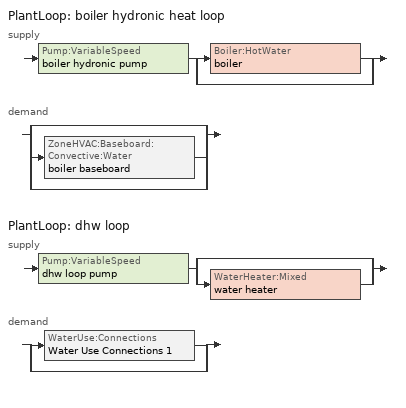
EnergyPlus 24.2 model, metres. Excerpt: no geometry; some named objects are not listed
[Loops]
PlantLoop 'boiler hydronic heat loop'
 supply: Pump:VariableSpeed 'boiler hydronic pump' > split
  | Boiler:HotWater 'boiler'
  | bypass
 demand: split
  | bypass
  | ZoneHVAC:Baseboard:Convective:Water 'boiler baseboard'
  | bypass
PlantLoop 'dhw loop'
 supply: Pump:VariableSpeed 'dhw loop pump' > split
  | bypass
  | WaterHeater:Mixed 'water heater'
 demand: split
  | WaterUse:Connections 'Water Use Connections 1'
  | bypass
[ZoneControl:Thermostat]
conditioned space Thermostat: Zone or ZoneList=conditioned space; Control Type Schedule=conditioned space Thermostat Schedule; Control 1=conditioned space temperature setpoint; Temperature Difference Between Cutout And Setpoint {deltaC}=0
[ThermostatSetpoint:DualSetpoint]
conditioned space temperature setpoint: Heating Setpoint Temperature Schedule=heating setpoint; Cooling Setpoint Temperature Schedule=cooling setpoint
[ZoneHVAC:Baseboard:Convective:Water]
boiler baseboard: Availability Schedule=Always On Discrete; Heating Design Capacity Method=HeatingDesignCapacity; Heating Design Capacity {W}=17729; Heating Design Capacity Per Floor Area {W/m2}=0; Fraction of Autosized Heating Design Capacity=0.8; U-Factor Times Area Value {W/K}=1276.49; Maximum Water Flow Rate {m3/s}=0.000763732; Convergence Tolerance=0.001
[AirLoopHVAC:UnitarySystem]
unit heater unitary system: Control Type=Load; Controlling Zone or Thermostat Location=conditioned space; Dehumidification Control Type=None; Availability Schedule=Always On Discrete; Supply Fan=unit heater supply fan; Fan Placement=BlowThrough; Supply Air Fan Operating Mode Schedule=unit heater auto fan schedule; Heating Coil=unit heater htg coil; DX Heating Coil Sizing Ratio=1; Use DOAS DX Cooling Coil=No; Minimum Supply Air Temperature {C}=2; Latent Load Control=SensibleOnlyLoadControl; Cooling Supply Air Flow Rate Method=None; Heating Supply Air Flow Rate Method=SupplyAirFlowRate; Heating Supply Air Flow Rate {m3/s}=0.00141584; No Load Supply Air Flow Rate Method=SupplyAirFlowRate; No Load Supply Air Flow Rate {m3/s}=0; No Load Supply Air Flow Rate Control Set To Low Speed=Yes; Maximum Supply Air Temperature {C}=48.8889; Maximum Outdoor Dry-Bulb Temperature for Supplemental Heater Operation {C}=21; Ancillary On-Cycle Electric Power {W}=0; Ancillary Off-Cycle Electric Power {W}=0
[Fan:SystemModel]
unit heater supply fan: Availability Schedule=Always On Discrete; Design Maximum Air Flow Rate {m3/s}=0.00141584; Speed Control Method=Discrete; Electric Power Minimum Flow Rate Fraction=0.2; Design Pressure Rise {Pa}=500; Motor Efficiency=1; Motor In Air Stream Fraction=1; Design Electric Power Consumption {W}=Autosize; Design Power Sizing Method=PowerPerFlow; Electric Power Per Unit Flow Rate {W/(m3/s)}=1e-06; Electric Power Per Unit Flow Rate Per Unit Pressure {W/((m3/s)-Pa)}=1.66667; Fan Total Efficiency=0.7; Motor Loss Radiative Fraction=0; Number of Speeds=1; Speed Flow Fraction 1=1; Speed Electric Power Fraction 1=1
[Coil:Heating:Fuel]
unit heater htg coil: Availability Schedule=Always On Discrete; Fuel Type=NaturalGas; Burner Efficiency=0.5; Nominal Capacity {W}=0.293071; On Cycle Parasitic Electric Load {W}=0; Off Cycle Parasitic Fuel Load {W}=0
[Zone equipment]
conditioned space: boiler baseboard, unit heater unitary system
[PlantLoop] Fluid Type=Water; Maximum Loop Temperature {C}=100; Minimum Loop Temperature {C}=0; Minimum Loop Flow Rate {m3/s}=0; Load Distribution Scheme=Optimal; Plant Loop Demand Calculation Scheme=SingleSetpoint; Common Pipe Simulation=None
Name | Plant Equipment Operation Scheme | Maximum Loop Flow Rate {m3/s} | Plant Loop Volume {m3}
boiler hydronic heat loop | boiler hydronic heat loop Operation Schemes | Autosize | Autocalculate
dhw loop | dhw loop Operation Schemes | 0.01 | 0.003
[Sizing:Plant] Loop Type=Heating; Sizing Option=NonCoincident; Zone Timesteps in Averaging Window=1; Coincident Sizing Factor Mode=None
Name | Design Loop Exit Temperature {C} | Loop Design Temperature Difference {deltaC}
boiler hydronic heat loop | 82.2222 | 11.1111
dhw loop | 56 | 5.55556
[Pump:VariableSpeed] Motor Efficiency=0.85; Fraction of Motor Inefficiencies to Fluid Stream=0; Coefficient 1 of the Part Load Performance Curve=0; Coefficient 2 of the Part Load Performance Curve=1; Coefficient 3 of the Part Load Performance Curve=0; Coefficient 4 of the Part Load Performance Curve=0; Design Minimum Flow Rate {m3/s}=0; Pump Control Type=Intermittent; Skin Loss Radiative Fraction=0.5; Design Power Sizing Method=PowerPerFlowPerPressure; Design Electric Power per Unit Flow Rate {W/(m3/s)}=348701.1; Design Shaft Power per Unit Flow Rate per Unit Head {W/((m3/s)-Pa)}=1.28205; Design Minimum Flow Rate Fraction=0
Name | Design Maximum Flow Rate {m3/s} | Design Pump Head {Pa} | Design Power Consumption {W}
boiler hydronic pump | 3.75e-05 | 20000 | 1
dhw loop pump | 0.01 | 1 | 0
[Boiler:HotWater]
boiler: Fuel Type=NaturalGas; Nominal Capacity {W}=17729; Nominal Thermal Efficiency=0.8; Efficiency Curve Temperature Evaluation Variable=LeavingBoiler; Normalized Boiler Efficiency Curve=NonCondensingBoilerEff; Design Water Flow Rate {m3/s}=Autosize; Minimum Part Load Ratio=0; Maximum Part Load Ratio=1; Optimum Part Load Ratio=1; Water Outlet Upper Temperature Limit {C}=99.9; Boiler Flow Mode=LeavingSetpointModulated; On Cycle Parasitic Electric Load {W}=0; Sizing Factor=1; Off Cycle Parasitic Fuel Load {W}=0
[SetpointManager:Scheduled] Control Variable=Temperature
Name | Schedule
boiler hydronic heat loop setpoint manager | boiler hydronic heat supply setpoint
Setpoint Manager Scheduled 1 | dhw temp
[PlantEquipmentOperationSchemes] Control Scheme Object Type 1=PlantEquipmentOperation:HeatingLoad; Control Scheme Schedule Name 1=Always On Discrete
Name | Control Scheme Name 1
boiler hydronic heat loop Operation Schemes | boiler hydronic heat loop Heating Operation Scheme
dhw loop Operation Schemes | dhw loop Heating Operation Scheme
[PlantEquipmentOperation:HeatingLoad] Load Range Lower Limit 1 {W}=0; Load Range Upper Limit 1 {W}=1000000000
Name | Range Equipment List Name 1
boiler hydronic heat loop Heating Operation Scheme | boiler hydronic heat loop Heating Equipment List
dhw loop Heating Operation Scheme | dhw loop Heating Equipment List
[PlantEquipmentList]
boiler hydronic heat loop Heating Equipment List: Boiler:HotWater, boiler
dhw loop Heating Equipment List: WaterHeater:Mixed, water heater
[WaterHeater:Mixed]
water heater: Tank Volume {m3}=0.287691; Setpoint Temperature Schedule=water heater setpoint; Deadband Temperature Difference {deltaC}=2; Maximum Temperature Limit {C}=99; Heater Control Type=Cycle; Heater Maximum Capacity {W}=10550.6; Heater Minimum Capacity {W}=0; Heater Ignition Minimum Flow Rate {m3/s}=0; Heater Ignition Delay {s}=0; Heater Fuel Type=NaturalGas; Heater Thermal Efficiency=0.772906; Off Cycle Parasitic Fuel Consumption Rate {W}=0; Off Cycle Parasitic Fuel Type=Electricity; Off Cycle Parasitic Heat Fraction to Tank=0; On Cycle Parasitic Fuel Consumption Rate {W}=0; On Cycle Parasitic Fuel Type=Electricity; On Cycle Parasitic Heat Fraction to Tank=0; Ambient Temperature Indicator=Zone; Ambient Temperature Zone=conditioned space; Off Cycle Loss Coefficient to Ambient Temperature {W/K}=3.85589; Off Cycle Loss Fraction to Zone=0.64; On Cycle Loss Coefficient to Ambient Temperature {W/K}=3.85589; On Cycle Loss Fraction to Zone=1; Use Side Effectiveness=1; Source Side Effectiveness=1; Use Side Design Flow Rate {m3/s}=Autosize; Source Side Design Flow Rate {m3/s}=Autosize; Indirect Water Heating Recovery Time {hr}=1.5; Source Side Flow Control Mode=IndirectHeatPrimarySetpoint
[WaterHeater:Sizing]
water heater: Design Mode=PeakDraw; Time Storage Can Meet Peak Draw {hr}=0.538503; Time for Tank Recovery {hr}=0; Nominal Tank Volume for Autosizing Plant Connections {m3}=1
[WaterUse:Connections]
Water Use Connections 1: Drain Water Heat Exchanger Type=None; Drain Water Heat Exchanger Destination=Plant; Water Use Equipment Name 1=dhw fixtures; Water Use Equipment Name 2=dhw distribution waste; Water Use Equipment Name 3=clothes washer; Water Use Equipment Name 4=dishwasher
[WaterUse:Equipment]
Name | Peak Flow Rate {m3/s} | Flow Rate Fraction Schedule | Target Temperature Schedule
dhw fixtures | 4.50997e-06 | dhw fixtures schedule | mixed water temperature schedule
dhw distribution waste | 1.36723e-06 | dhw fixtures schedule | mixed water temperature schedule
clothes washer | 9.69919e-07 | clothes washer schedule
dishwasher | 2.90872e-07 | dishwasher schedule
[EnergyManagementSystem:GlobalVariable]
infil_program_Qfan
infil_program_Qinf
natural_vent_program_Qnv
natural_vent_program_Qwhf
[EnergyManagementSystem:InternalVariable]
boiler_hydronic_pump_rated_mfr: Internal Data Index Key=boiler hydronic pump; Internal Data Type=Pump Maximum Mass Flow Rate
[EnergyManagementSystem:Sensor]
Name | Output:Variable or Output:Meter Index Key | Output:Variable or Output:Meter
airflow_gain | infil flow | Infiltration Sensible Heat Gain Energy
airflow_gain_1 | natural vent flow | Infiltration Sensible Heat Gain Energy
airflow_gain_2 | whole house fan flow | Infiltration Sensible Heat Gain Energy
airflow_loss | infil flow | Infiltration Sensible Heat Loss Energy
airflow_loss_1 | natural vent flow | Infiltration Sensible Heat Loss Energy
airflow_loss_2 | whole house fan flow | Infiltration Sensible Heat Loss Energy
boiler_baseboard_s | boiler baseboard | Baseboard Total Heating Energy
boiler_hydronic_pump_mfr_s | boiler hydronic pump | Pump Mass Flow Rate
boiler_hydronic_pump_s | boiler hydronic pump | Pump Electricity Energy
boiler_plr_s | boiler | Boiler Part Load Ratio
clg_load_cond |  | Cooling:EnergyTransfer:Zone:CONDITIONED SPACE
clg_sp_s; clg_sp_s_1 | cooling setpoint | Schedule Value
clothes_dryer_exhaust_0_sch_s | clothes dryer exhaust 0 schedule | Schedule Value
conditioned_space_clg_unmet_s | conditioned space | Zone Cooling Setpoint Not Met Time
conditioned_space_htg_unmet_s | conditioned space | Zone Heating Setpoint Not Met Time
cool_season | cooling season schedule | Schedule Value
dhw_loss | water heater | Water Heater Heat Loss Energy
dhw_rtf | water heater | Water Heater Runtime Fraction
fridge_tin_s; tin_s; tin_s_1 | conditioned space | Zone Mean Air Temperature
htg_load_cond |  | Heating:EnergyTransfer:Zone:CONDITIONED SPACE
htg_sp_s; htg_sp_s_1 | heating setpoint | Schedule Value
ig_ee_conv | clothes dryer | Electric Equipment Convective Heating Energy
ig_ee_conv_1 | clothes washer | Electric Equipment Convective Heating Energy
ig_ee_conv_2 | cooking range | Electric Equipment Convective Heating Energy
ig_ee_conv_3 | dishwasher | Electric Equipment Convective Heating Energy
ig_ee_conv_4 | fridge | Electric Equipment Convective Heating Energy
ig_ee_conv_5 | misc plug loads | Electric Equipment Convective Heating Energy
ig_ee_conv_6 | whole house fan | Electric Equipment Convective Heating Energy
ig_ee_rad | clothes dryer | Electric Equipment Radiant Heating Energy
ig_ee_rad_1 | clothes washer | Electric Equipment Radiant Heating Energy
ig_ee_rad_2 | cooking range | Electric Equipment Radiant Heating Energy
ig_ee_rad_3 | dishwasher | Electric Equipment Radiant Heating Energy
ig_ee_rad_4 | fridge | Electric Equipment Radiant Heating Energy
ig_ee_rad_5 | misc plug loads | Electric Equipment Radiant Heating Energy
ig_ee_rad_6 | whole house fan | Electric Equipment Radiant Heating Energy
ig_lgt_conv | interior lighting | Lights Convective Heating Energy
ig_lgt_rad | interior lighting | Lights Radiant Heating Energy
ig_lgt_vis | interior lighting | Lights Visible Radiation Heating Energy
ig_oe_conv | clothes dryer 1 | Other Equipment Convective Heating Energy
ig_oe_conv_1 | cooking range 1 | Other Equipment Convective Heating Energy
ig_oe_conv_2 | general water use latent | Other Equipment Convective Heating Energy
ig_oe_conv_3 | general water use sensible | Other Equipment Convective Heating Energy
ig_oe_conv_4 | water heater energy adjustment1 | Other Equipment Convective Heating Energy
ig_oe_rad | clothes dryer 1 | Other Equipment Radiant Heating Energy
ig_oe_rad_1 | cooking range 1 | Other Equipment Radiant Heating Energy
ig_oe_rad_2 | general water use latent | Other Equipment Radiant Heating Energy
ig_oe_rad_3 | general water use sensible | Other Equipment Radiant Heating Energy
ig_oe_rad_4 | water heater energy adjustment1 | Other Equipment Radiant Heating Energy
ig_ppl_conv | occupants | People Convective Heating Energy
ig_ppl_rad | occupants | People Radiant Heating Energy
im_conv | furniture mass conditioned space 1 | Surface Inside Face Convection Heat Gain Energy
im_conv_1 | partition wall mass | Surface Inside Face Convection Heat Gain Energy
im_ig | furniture mass conditioned space 1 | Surface Inside Face Internal Gains Radiation Heat Gain Energy
im_ig_1 | partition wall mass | Surface Inside Face Internal Gains Radiation Heat Gain Energy
im_lgt | furniture mass conditioned space 1 | Surface Inside Face Lights Radiation Heat Gain Energy
im_lgt_1 | partition wall mass | Surface Inside Face Lights Radiation Heat Gain Energy
im_sol | furniture mass conditioned space 1 | Surface Inside Face Solar Radiation Heat Gain Energy
im_sol_1 | partition wall mass | Surface Inside Face Solar Radiation Heat Gain Energy
im_surf | furniture mass conditioned space 1 | Surface Inside Face Net Surface Thermal Radiation Heat Gain Energy
im_surf_1 | partition wall mass | Surface Inside Face Net Surface Thermal Radiation Heat Gain Energy
mech_vent_bath_fan_0_sch_s | mech vent bath fan 0 schedule | Schedule Value
mech_vent_bath_fan_1_sch_s | mech vent bath fan 1 schedule | Schedule Value
mech_vent_range_fan_0_sch_s | mech vent range fan 0 schedule | Schedule Value
mv_conv | mech vent bath fan 0 | Electric Equipment Convective Heating Energy
mv_conv_1 | mech vent bath fan 1 | Electric Equipment Convective Heating Energy
mv_conv_2 | mech vent house fan | Electric Equipment Convective Heating Energy
mv_conv_3 | mech vent house fan cfis | Electric Equipment Convective Heating Energy
mv_conv_4 | mech vent range fan 0 | Electric Equipment Convective Heating Energy
mv_conv_5 | mech vent house fan latent load | Other Equipment Convective Heating Energy
mv_conv_6 | mech vent house fan sensible load | Other Equipment Convective Heating Energy
mv_rad | mech vent bath fan 0 | Electric Equipment Radiant Heating Energy
mv_rad_1 | mech vent bath fan 1 | Electric Equipment Radiant Heating Energy
mv_rad_2 | mech vent house fan | Electric Equipment Radiant Heating Energy
mv_rad_3 | mech vent house fan cfis | Electric Equipment Radiant Heating Energy
mv_rad_4 | mech vent range fan 0 | Electric Equipment Radiant Heating Energy
mv_rad_5 | mech vent house fan latent load | Other Equipment Radiant Heating Energy
mv_rad_6 | mech vent house fan sensible load | Other Equipment Radiant Heating Energy
natural_vent_s | natural vent schedule | Schedule Value
out_pb_s |  | Site Outdoor Air Barometric Pressure
out_wt_s |  | Site Outdoor Air Humidity Ratio
site_vw_s |  | Site Wind Speed
ss_back_out | Window1 | Surface Window Shortwave from Zone Back Out Window Heat Transfer Rate
ss_back_out_1 | Window11 | Surface Window Shortwave from Zone Back Out Window Heat Transfer Rate
ss_back_out_10 | Window20 | Surface Window Shortwave from Zone Back Out Window Heat Transfer Rate
ss_back_out_11 | Window22 | Surface Window Shortwave from Zone Back Out Window Heat Transfer Rate
ss_back_out_12 | Window23 | Surface Window Shortwave from Zone Back Out Window Heat Transfer Rate
ss_back_out_13 | Window24 | Surface Window Shortwave from Zone Back Out Window Heat Transfer Rate
ss_back_out_14 | Window26 | Surface Window Shortwave from Zone Back Out Window Heat Transfer Rate
ss_back_out_15 | Window27 | Surface Window Shortwave from Zone Back Out Window Heat Transfer Rate
ss_back_out_16 | Window28 | Surface Window Shortwave from Zone Back Out Window Heat Transfer Rate
ss_back_out_17 | Window29 | Surface Window Shortwave from Zone Back Out Window Heat Transfer Rate
ss_back_out_18 | Window3 | Surface Window Shortwave from Zone Back Out Window Heat Transfer Rate
ss_back_out_19 | Window30 | Surface Window Shortwave from Zone Back Out Window Heat Transfer Rate
ss_back_out_2 | Window12 | Surface Window Shortwave from Zone Back Out Window Heat Transfer Rate
ss_back_out_20 | Window32 | Surface Window Shortwave from Zone Back Out Window Heat Transfer Rate
ss_back_out_21 | Window33 | Surface Window Shortwave from Zone Back Out Window Heat Transfer Rate
ss_back_out_22 | Window35 | Surface Window Shortwave from Zone Back Out Window Heat Transfer Rate
ss_back_out_23 | Window36 | Surface Window Shortwave from Zone Back Out Window Heat Transfer Rate
ss_back_out_24 | Window37 | Surface Window Shortwave from Zone Back Out Window Heat Transfer Rate
ss_back_out_25 | Window38 | Surface Window Shortwave from Zone Back Out Window Heat Transfer Rate
ss_back_out_26 | Window39 | Surface Window Shortwave from Zone Back Out Window Heat Transfer Rate
ss_back_out_27 | Window4 | Surface Window Shortwave from Zone Back Out Window Heat Transfer Rate
ss_back_out_28 | Window41 | Surface Window Shortwave from Zone Back Out Window Heat Transfer Rate
ss_back_out_29 | Window42 | Surface Window Shortwave from Zone Back Out Window Heat Transfer Rate
ss_back_out_3 | Window13 | Surface Window Shortwave from Zone Back Out Window Heat Transfer Rate
ss_back_out_30 | Window43 | Surface Window Shortwave from Zone Back Out Window Heat Transfer Rate
ss_back_out_31 | Window44 | Surface Window Shortwave from Zone Back Out Window Heat Transfer Rate
ss_back_out_32 | Window5 | Surface Window Shortwave from Zone Back Out Window Heat Transfer Rate
ss_back_out_33 | Window7 | Surface Window Shortwave from Zone Back Out Window Heat Transfer Rate
ss_back_out_34 | Window8 | Surface Window Shortwave from Zone Back Out Window Heat Transfer Rate
ss_back_out_35 | Window9 | Surface Window Shortwave from Zone Back Out Window Heat Transfer Rate
ss_back_out_4 | Window14 | Surface Window Shortwave from Zone Back Out Window Heat Transfer Rate
ss_back_out_5 | Window15 | Surface Window Shortwave from Zone Back Out Window Heat Transfer Rate
ss_back_out_6 | Window17 | Surface Window Shortwave from Zone Back Out Window Heat Transfer Rate
ss_back_out_7 | Window18 | Surface Window Shortwave from Zone Back Out Window Heat Transfer Rate
ss_back_out_8 | Window19 | Surface Window Shortwave from Zone Back Out Window Heat Transfer Rate
ss_back_out_9 | Window2 | Surface Window Shortwave from Zone Back Out Window Heat Transfer Rate
ss_conv | Door1 | Surface Inside Face Convection Heat Gain Energy
ss_conv_1 | Window1 | Surface Inside Face Convection Heat Gain Energy
ss_conv_10 | Window2 | Surface Inside Face Convection Heat Gain Energy
ss_conv_11 | Window20 | Surface Inside Face Convection Heat Gain Energy
ss_conv_12 | Window22 | Surface Inside Face Convection Heat Gain Energy
ss_conv_13 | Window23 | Surface Inside Face Convection Heat Gain Energy
ss_conv_14 | Window24 | Surface Inside Face Convection Heat Gain Energy
ss_conv_15 | Window26 | Surface Inside Face Convection Heat Gain Energy
ss_conv_16 | Window27 | Surface Inside Face Convection Heat Gain Energy
ss_conv_17 | Window28 | Surface Inside Face Convection Heat Gain Energy
ss_conv_18 | Window29 | Surface Inside Face Convection Heat Gain Energy
ss_conv_19 | Window3 | Surface Inside Face Convection Heat Gain Energy
ss_conv_2 | Window11 | Surface Inside Face Convection Heat Gain Energy
ss_conv_20 | Window30 | Surface Inside Face Convection Heat Gain Energy
ss_conv_21 | Window32 | Surface Inside Face Convection Heat Gain Energy
ss_conv_22 | Window33 | Surface Inside Face Convection Heat Gain Energy
ss_conv_23 | Window35 | Surface Inside Face Convection Heat Gain Energy
ss_conv_24 | Window36 | Surface Inside Face Convection Heat Gain Energy
ss_conv_25 | Window37 | Surface Inside Face Convection Heat Gain Energy
ss_conv_26 | Window38 | Surface Inside Face Convection Heat Gain Energy
ss_conv_27 | Window39 | Surface Inside Face Convection Heat Gain Energy
ss_conv_28 | Window4 | Surface Inside Face Convection Heat Gain Energy
ss_conv_29 | Window41 | Surface Inside Face Convection Heat Gain Energy
ss_conv_3 | Window12 | Surface Inside Face Convection Heat Gain Energy
ss_conv_30 | Window42 | Surface Inside Face Convection Heat Gain Energy
ss_conv_31 | Window43 | Surface Inside Face Convection Heat Gain Energy
ss_conv_32 | Window44 | Surface Inside Face Convection Heat Gain Energy
ss_conv_33 | Window5 | Surface Inside Face Convection Heat Gain Energy
ss_conv_34 | Window7 | Surface Inside Face Convection Heat Gain Energy
ss_conv_35 | Window8 | Surface Inside Face Convection Heat Gain Energy
ss_conv_36 | Window9 | Surface Inside Face Convection Heat Gain Energy
ss_conv_4 | Window13 | Surface Inside Face Convection Heat Gain Energy
ss_conv_5 | Window14 | Surface Inside Face Convection Heat Gain Energy
ss_conv_6 | Window15 | Surface Inside Face Convection Heat Gain Energy
ss_conv_7 | Window17 | Surface Inside Face Convection Heat Gain Energy
ss_conv_8 | Window18 | Surface Inside Face Convection Heat Gain Energy
ss_conv_9 | Window19 | Surface Inside Face Convection Heat Gain Energy
ss_ig | Door1 | Surface Inside Face Internal Gains Radiation Heat Gain Energy
ss_ig_1 | Window1 | Surface Inside Face Internal Gains Radiation Heat Gain Energy
ss_ig_10 | Window2 | Surface Inside Face Internal Gains Radiation Heat Gain Energy
ss_ig_11 | Window20 | Surface Inside Face Internal Gains Radiation Heat Gain Energy
ss_ig_12 | Window22 | Surface Inside Face Internal Gains Radiation Heat Gain Energy
ss_ig_13 | Window23 | Surface Inside Face Internal Gains Radiation Heat Gain Energy
ss_ig_14 | Window24 | Surface Inside Face Internal Gains Radiation Heat Gain Energy
ss_ig_15 | Window26 | Surface Inside Face Internal Gains Radiation Heat Gain Energy
ss_ig_16 | Window27 | Surface Inside Face Internal Gains Radiation Heat Gain Energy
ss_ig_17 | Window28 | Surface Inside Face Internal Gains Radiation Heat Gain Energy
ss_ig_18 | Window29 | Surface Inside Face Internal Gains Radiation Heat Gain Energy
ss_ig_19 | Window3 | Surface Inside Face Internal Gains Radiation Heat Gain Energy
ss_ig_2 | Window11 | Surface Inside Face Internal Gains Radiation Heat Gain Energy
ss_ig_20 | Window30 | Surface Inside Face Internal Gains Radiation Heat Gain Energy
ss_ig_21 | Window32 | Surface Inside Face Internal Gains Radiation Heat Gain Energy
ss_ig_22 | Window33 | Surface Inside Face Internal Gains Radiation Heat Gain Energy
ss_ig_23 | Window35 | Surface Inside Face Internal Gains Radiation Heat Gain Energy
ss_ig_24 | Window36 | Surface Inside Face Internal Gains Radiation Heat Gain Energy
ss_ig_25 | Window37 | Surface Inside Face Internal Gains Radiation Heat Gain Energy
ss_ig_26 | Window38 | Surface Inside Face Internal Gains Radiation Heat Gain Energy
ss_ig_27 | Window39 | Surface Inside Face Internal Gains Radiation Heat Gain Energy
ss_ig_28 | Window4 | Surface Inside Face Internal Gains Radiation Heat Gain Energy
ss_ig_29 | Window41 | Surface Inside Face Internal Gains Radiation Heat Gain Energy
ss_ig_3 | Window12 | Surface Inside Face Internal Gains Radiation Heat Gain Energy
ss_ig_30 | Window42 | Surface Inside Face Internal Gains Radiation Heat Gain Energy
ss_ig_31 | Window43 | Surface Inside Face Internal Gains Radiation Heat Gain Energy
ss_ig_32 | Window44 | Surface Inside Face Internal Gains Radiation Heat Gain Energy
ss_ig_33 | Window5 | Surface Inside Face Internal Gains Radiation Heat Gain Energy
ss_ig_34 | Window7 | Surface Inside Face Internal Gains Radiation Heat Gain Energy
ss_ig_35 | Window8 | Surface Inside Face Internal Gains Radiation Heat Gain Energy
ss_ig_36 | Window9 | Surface Inside Face Internal Gains Radiation Heat Gain Energy
ss_ig_4 | Window13 | Surface Inside Face Internal Gains Radiation Heat Gain Energy
ss_ig_5 | Window14 | Surface Inside Face Internal Gains Radiation Heat Gain Energy
ss_ig_6 | Window15 | Surface Inside Face Internal Gains Radiation Heat Gain Energy
ss_ig_7 | Window17 | Surface Inside Face Internal Gains Radiation Heat Gain Energy
ss_ig_8 | Window18 | Surface Inside Face Internal Gains Radiation Heat Gain Energy
ss_ig_9 | Window19 | Surface Inside Face Internal Gains Radiation Heat Gain Energy
ss_lgt | Door1 | Surface Inside Face Lights Radiation Heat Gain Energy
ss_sol | Door1 | Surface Inside Face Solar Radiation Heat Gain Energy
ss_surf | Door1 | Surface Inside Face Net Surface Thermal Radiation Heat Gain Energy
ss_surf_1 | Window1 | Surface Inside Face Net Surface Thermal Radiation Heat Gain Energy
ss_surf_10 | Window2 | Surface Inside Face Net Surface Thermal Radiation Heat Gain Energy
ss_surf_11 | Window20 | Surface Inside Face Net Surface Thermal Radiation Heat Gain Energy
ss_surf_12 | Window22 | Surface Inside Face Net Surface Thermal Radiation Heat Gain Energy
ss_surf_13 | Window23 | Surface Inside Face Net Surface Thermal Radiation Heat Gain Energy
ss_surf_14 | Window24 | Surface Inside Face Net Surface Thermal Radiation Heat Gain Energy
ss_surf_15 | Window26 | Surface Inside Face Net Surface Thermal Radiation Heat Gain Energy
ss_surf_16 | Window27 | Surface Inside Face Net Surface Thermal Radiation Heat Gain Energy
ss_surf_17 | Window28 | Surface Inside Face Net Surface Thermal Radiation Heat Gain Energy
ss_surf_18 | Window29 | Surface Inside Face Net Surface Thermal Radiation Heat Gain Energy
ss_surf_19 | Window3 | Surface Inside Face Net Surface Thermal Radiation Heat Gain Energy
ss_surf_2 | Window11 | Surface Inside Face Net Surface Thermal Radiation Heat Gain Energy
ss_surf_20 | Window30 | Surface Inside Face Net Surface Thermal Radiation Heat Gain Energy
ss_surf_21 | Window32 | Surface Inside Face Net Surface Thermal Radiation Heat Gain Energy
ss_surf_22 | Window33 | Surface Inside Face Net Surface Thermal Radiation Heat Gain Energy
ss_surf_23 | Window35 | Surface Inside Face Net Surface Thermal Radiation Heat Gain Energy
ss_surf_24 | Window36 | Surface Inside Face Net Surface Thermal Radiation Heat Gain Energy
ss_surf_25 | Window37 | Surface Inside Face Net Surface Thermal Radiation Heat Gain Energy
ss_surf_26 | Window38 | Surface Inside Face Net Surface Thermal Radiation Heat Gain Energy
ss_surf_27 | Window39 | Surface Inside Face Net Surface Thermal Radiation Heat Gain Energy
ss_surf_28 | Window4 | Surface Inside Face Net Surface Thermal Radiation Heat Gain Energy
ss_surf_29 | Window41 | Surface Inside Face Net Surface Thermal Radiation Heat Gain Energy
ss_surf_3 | Window12 | Surface Inside Face Net Surface Thermal Radiation Heat Gain Energy
ss_surf_30 | Window42 | Surface Inside Face Net Surface Thermal Radiation Heat Gain Energy
ss_surf_31 | Window43 | Surface Inside Face Net Surface Thermal Radiation Heat Gain Energy
ss_surf_32 | Window44 | Surface Inside Face Net Surface Thermal Radiation Heat Gain Energy
ss_surf_33 | Window5 | Surface Inside Face Net Surface Thermal Radiation Heat Gain Energy
ss_surf_34 | Window7 | Surface Inside Face Net Surface Thermal Radiation Heat Gain Energy
ss_surf_35 | Window8 | Surface Inside Face Net Surface Thermal Radiation Heat Gain Energy
ss_surf_36 | Window9 | Surface Inside Face Net Surface Thermal Radiation Heat Gain Energy
ss_surf_4 | Window13 | Surface Inside Face Net Surface Thermal Radiation Heat Gain Energy
ss_surf_5 | Window14 | Surface Inside Face Net Surface Thermal Radiation Heat Gain Energy
ss_surf_6 | Window15 | Surface Inside Face Net Surface Thermal Radiation Heat Gain Energy
ss_surf_7 | Window17 | Surface Inside Face Net Surface Thermal Radiation Heat Gain Energy
ss_surf_8 | Window18 | Surface Inside Face Net Surface Thermal Radiation Heat Gain Energy
ss_surf_9 | Window19 | Surface Inside Face Net Surface Thermal Radiation Heat Gain Energy
ss_trans_in | Window1 | Surface Window Transmitted Solar Radiation Rate
ss_trans_in_1 | Window11 | Surface Window Transmitted Solar Radiation Rate
ss_trans_in_10 | Window20 | Surface Window Transmitted Solar Radiation Rate
ss_trans_in_11 | Window22 | Surface Window Transmitted Solar Radiation Rate
ss_trans_in_12 | Window23 | Surface Window Transmitted Solar Radiation Rate
ss_trans_in_13 | Window24 | Surface Window Transmitted Solar Radiation Rate
ss_trans_in_14 | Window26 | Surface Window Transmitted Solar Radiation Rate
ss_trans_in_15 | Window27 | Surface Window Transmitted Solar Radiation Rate
ss_trans_in_16 | Window28 | Surface Window Transmitted Solar Radiation Rate
ss_trans_in_17 | Window29 | Surface Window Transmitted Solar Radiation Rate
ss_trans_in_18 | Window3 | Surface Window Transmitted Solar Radiation Rate
ss_trans_in_19 | Window30 | Surface Window Transmitted Solar Radiation Rate
ss_trans_in_2 | Window12 | Surface Window Transmitted Solar Radiation Rate
ss_trans_in_20 | Window32 | Surface Window Transmitted Solar Radiation Rate
ss_trans_in_21 | Window33 | Surface Window Transmitted Solar Radiation Rate
ss_trans_in_22 | Window35 | Surface Window Transmitted Solar Radiation Rate
ss_trans_in_23 | Window36 | Surface Window Transmitted Solar Radiation Rate
ss_trans_in_24 | Window37 | Surface Window Transmitted Solar Radiation Rate
ss_trans_in_25 | Window38 | Surface Window Transmitted Solar Radiation Rate
ss_trans_in_26 | Window39 | Surface Window Transmitted Solar Radiation Rate
ss_trans_in_27 | Window4 | Surface Window Transmitted Solar Radiation Rate
ss_trans_in_28 | Window41 | Surface Window Transmitted Solar Radiation Rate
ss_trans_in_29 | Window42 | Surface Window Transmitted Solar Radiation Rate
ss_trans_in_3 | Window13 | Surface Window Transmitted Solar Radiation Rate
ss_trans_in_30 | Window43 | Surface Window Transmitted Solar Radiation Rate
ss_trans_in_31 | Window44 | Surface Window Transmitted Solar Radiation Rate
ss_trans_in_32 | Window5 | Surface Window Transmitted Solar Radiation Rate
ss_trans_in_33 | Window7 | Surface Window Transmitted Solar Radiation Rate
ss_trans_in_34 | Window8 | Surface Window Transmitted Solar Radiation Rate
ss_trans_in_35 | Window9 | Surface Window Transmitted Solar Radiation Rate
ss_trans_in_4 | Window14 | Surface Window Transmitted Solar Radiation Rate
ss_trans_in_5 | Window15 | Surface Window Transmitted Solar Radiation Rate
ss_trans_in_6 | Window17 | Surface Window Transmitted Solar Radiation Rate
ss_trans_in_7 | Window18 | Surface Window Transmitted Solar Radiation Rate
ss_trans_in_8 | Window19 | Surface Window Transmitted Solar Radiation Rate
ss_trans_in_9 | Window2 | Surface Window Transmitted Solar Radiation Rate
ss_trans_out | Window1 | Surface Inside Face Initial Transmitted Diffuse Transmitted Out Window Solar Radiation Rate
ss_trans_out_1 | Window11 | Surface Inside Face Initial Transmitted Diffuse Transmitted Out Window Solar Radiation Rate
ss_trans_out_10 | Window20 | Surface Inside Face Initial Transmitted Diffuse Transmitted Out Window Solar Radiation Rate
ss_trans_out_11 | Window22 | Surface Inside Face Initial Transmitted Diffuse Transmitted Out Window Solar Radiation Rate
ss_trans_out_12 | Window23 | Surface Inside Face Initial Transmitted Diffuse Transmitted Out Window Solar Radiation Rate
ss_trans_out_13 | Window24 | Surface Inside Face Initial Transmitted Diffuse Transmitted Out Window Solar Radiation Rate
ss_trans_out_14 | Window26 | Surface Inside Face Initial Transmitted Diffuse Transmitted Out Window Solar Radiation Rate
ss_trans_out_15 | Window27 | Surface Inside Face Initial Transmitted Diffuse Transmitted Out Window Solar Radiation Rate
ss_trans_out_16 | Window28 | Surface Inside Face Initial Transmitted Diffuse Transmitted Out Window Solar Radiation Rate
ss_trans_out_17 | Window29 | Surface Inside Face Initial Transmitted Diffuse Transmitted Out Window Solar Radiation Rate
ss_trans_out_18 | Window3 | Surface Inside Face Initial Transmitted Diffuse Transmitted Out Window Solar Radiation Rate
ss_trans_out_19 | Window30 | Surface Inside Face Initial Transmitted Diffuse Transmitted Out Window Solar Radiation Rate
ss_trans_out_2 | Window12 | Surface Inside Face Initial Transmitted Diffuse Transmitted Out Window Solar Radiation Rate
ss_trans_out_20 | Window32 | Surface Inside Face Initial Transmitted Diffuse Transmitted Out Window Solar Radiation Rate
ss_trans_out_21 | Window33 | Surface Inside Face Initial Transmitted Diffuse Transmitted Out Window Solar Radiation Rate
ss_trans_out_22 | Window35 | Surface Inside Face Initial Transmitted Diffuse Transmitted Out Window Solar Radiation Rate
ss_trans_out_23 | Window36 | Surface Inside Face Initial Transmitted Diffuse Transmitted Out Window Solar Radiation Rate
ss_trans_out_24 | Window37 | Surface Inside Face Initial Transmitted Diffuse Transmitted Out Window Solar Radiation Rate
ss_trans_out_25 | Window38 | Surface Inside Face Initial Transmitted Diffuse Transmitted Out Window Solar Radiation Rate
ss_trans_out_26 | Window39 | Surface Inside Face Initial Transmitted Diffuse Transmitted Out Window Solar Radiation Rate
ss_trans_out_27 | Window4 | Surface Inside Face Initial Transmitted Diffuse Transmitted Out Window Solar Radiation Rate
ss_trans_out_28 | Window41 | Surface Inside Face Initial Transmitted Diffuse Transmitted Out Window Solar Radiation Rate
ss_trans_out_29 | Window42 | Surface Inside Face Initial Transmitted Diffuse Transmitted Out Window Solar Radiation Rate
ss_trans_out_3 | Window13 | Surface Inside Face Initial Transmitted Diffuse Transmitted Out Window Solar Radiation Rate
ss_trans_out_30 | Window43 | Surface Inside Face Initial Transmitted Diffuse Transmitted Out Window Solar Radiation Rate
ss_trans_out_31 | Window44 | Surface Inside Face Initial Transmitted Diffuse Transmitted Out Window Solar Radiation Rate
ss_trans_out_32 | Window5 | Surface Inside Face Initial Transmitted Diffuse Transmitted Out Window Solar Radiation Rate
ss_trans_out_33 | Window7 | Surface Inside Face Initial Transmitted Diffuse Transmitted Out Window Solar Radiation Rate
ss_trans_out_34 | Window8 | Surface Inside Face Initial Transmitted Diffuse Transmitted Out Window Solar Radiation Rate
ss_trans_out_35 | Window9 | Surface Inside Face Initial Transmitted Diffuse Transmitted Out Window Solar Radiation Rate
ss_trans_out_4 | Window14 | Surface Inside Face Initial Transmitted Diffuse Transmitted Out Window Solar Radiation Rate
ss_trans_out_5 | Window15 | Surface Inside Face Initial Transmitted Diffuse Transmitted Out Window Solar Radiation Rate
ss_trans_out_6 | Window17 | Surface Inside Face Initial Transmitted Diffuse Transmitted Out Window Solar Radiation Rate
ss_trans_out_7 | Window18 | Surface Inside Face Initial Transmitted Diffuse Transmitted Out Window Solar Radiation Rate
ss_trans_out_8 | Window19 | Surface Inside Face Initial Transmitted Diffuse Transmitted Out Window Solar Radiation Rate
ss_trans_out_9 | Window2 | Surface Inside Face Initial Transmitted Diffuse Transmitted Out Window Solar Radiation Rate
s_conv | Floor1 | Surface Inside Face Convection Heat Gain Energy
s_conv_1 | Floor2 | Surface Inside Face Convection Heat Gain Energy
s_conv_10 | RimJoist1:90 | Surface Inside Face Convection Heat Gain Energy
s_conv_11 | RimJoist2:0 | Surface Inside Face Convection Heat Gain Energy
s_conv_12 | RimJoist2:180 | Surface Inside Face Convection Heat Gain Energy
s_conv_13 | RimJoist2:270 | Surface Inside Face Convection Heat Gain Energy
s_conv_14 | RimJoist2:90 | Surface Inside Face Convection Heat Gain Energy
s_conv_15 | RimJoist3:0 | Surface Inside Face Convection Heat Gain Energy
s_conv_16 | RimJoist3:180 | Surface Inside Face Convection Heat Gain Energy
s_conv_17 | RimJoist3:270 | Surface Inside Face Convection Heat Gain Energy
s_conv_18 | RimJoist3:90 | Surface Inside Face Convection Heat Gain Energy
s_conv_19 | Slab1 | Surface Inside Face Convection Heat Gain Energy
s_conv_2 | Floor3 | Surface Inside Face Convection Heat Gain Energy
s_conv_20 | Slab2 | Surface Inside Face Convection Heat Gain Energy
s_conv_21 | Wall1:0 | Surface Inside Face Convection Heat Gain Energy
s_conv_22 | Wall1:180 | Surface Inside Face Convection Heat Gain Energy
s_conv_23 | Wall1:270 | Surface Inside Face Convection Heat Gain Energy
s_conv_24 | Wall1:90 | Surface Inside Face Convection Heat Gain Energy
s_conv_25 | Wall2:0 | Surface Inside Face Convection Heat Gain Energy
s_conv_26 | Wall2:180 | Surface Inside Face Convection Heat Gain Energy
s_conv_27 | Wall2:270 | Surface Inside Face Convection Heat Gain Energy
s_conv_28 | Wall2:90 | Surface Inside Face Convection Heat Gain Energy
s_conv_29 | Wall3:0 | Surface Inside Face Convection Heat Gain Energy
s_conv_3 | FoundationWall1 | Surface Inside Face Convection Heat Gain Energy
s_conv_30 | Wall3:180 | Surface Inside Face Convection Heat Gain Energy
s_conv_31 | Wall3:270 | Surface Inside Face Convection Heat Gain Energy
s_conv_32 | Wall3:90 | Surface Inside Face Convection Heat Gain Energy
s_conv_4 | FoundationWall2 | Surface Inside Face Convection Heat Gain Energy
s_conv_5 | inferred conditioned ceiling | Surface Inside Face Convection Heat Gain Energy
s_conv_6 | inferred conditioned floor | Surface Inside Face Convection Heat Gain Energy
s_conv_7 | RimJoist1:0 | Surface Inside Face Convection Heat Gain Energy
s_conv_8 | RimJoist1:180 | Surface Inside Face Convection Heat Gain Energy
s_conv_9 | RimJoist1:270 | Surface Inside Face Convection Heat Gain Energy
s_ig | Floor1 | Surface Inside Face Internal Gains Radiation Heat Gain Energy
s_ig_1 | Floor2 | Surface Inside Face Internal Gains Radiation Heat Gain Energy
s_ig_10 | RimJoist1:90 | Surface Inside Face Internal Gains Radiation Heat Gain Energy
s_ig_11 | RimJoist2:0 | Surface Inside Face Internal Gains Radiation Heat Gain Energy
s_ig_12 | RimJoist2:180 | Surface Inside Face Internal Gains Radiation Heat Gain Energy
s_ig_13 | RimJoist2:270 | Surface Inside Face Internal Gains Radiation Heat Gain Energy
s_ig_14 | RimJoist2:90 | Surface Inside Face Internal Gains Radiation Heat Gain Energy
s_ig_15 | RimJoist3:0 | Surface Inside Face Internal Gains Radiation Heat Gain Energy
s_ig_16 | RimJoist3:180 | Surface Inside Face Internal Gains Radiation Heat Gain Energy
s_ig_17 | RimJoist3:270 | Surface Inside Face Internal Gains Radiation Heat Gain Energy
s_ig_18 | RimJoist3:90 | Surface Inside Face Internal Gains Radiation Heat Gain Energy
s_ig_19 | Slab1 | Surface Inside Face Internal Gains Radiation Heat Gain Energy
s_ig_2 | Floor3 | Surface Inside Face Internal Gains Radiation Heat Gain Energy
s_ig_20 | Slab2 | Surface Inside Face Internal Gains Radiation Heat Gain Energy
s_ig_21 | Wall1:0 | Surface Inside Face Internal Gains Radiation Heat Gain Energy
s_ig_22 | Wall1:180 | Surface Inside Face Internal Gains Radiation Heat Gain Energy
s_ig_23 | Wall1:270 | Surface Inside Face Internal Gains Radiation Heat Gain Energy
s_ig_24 | Wall1:90 | Surface Inside Face Internal Gains Radiation Heat Gain Energy
s_ig_25 | Wall2:0 | Surface Inside Face Internal Gains Radiation Heat Gain Energy
s_ig_26 | Wall2:180 | Surface Inside Face Internal Gains Radiation Heat Gain Energy
s_ig_27 | Wall2:270 | Surface Inside Face Internal Gains Radiation Heat Gain Energy
s_ig_28 | Wall2:90 | Surface Inside Face Internal Gains Radiation Heat Gain Energy
s_ig_29 | Wall3:0 | Surface Inside Face Internal Gains Radiation Heat Gain Energy
s_ig_3 | FoundationWall1 | Surface Inside Face Internal Gains Radiation Heat Gain Energy
s_ig_30 | Wall3:180 | Surface Inside Face Internal Gains Radiation Heat Gain Energy
s_ig_31 | Wall3:270 | Surface Inside Face Internal Gains Radiation Heat Gain Energy
s_ig_32 | Wall3:90 | Surface Inside Face Internal Gains Radiation Heat Gain Energy
s_ig_4 | FoundationWall2 | Surface Inside Face Internal Gains Radiation Heat Gain Energy
s_ig_5 | inferred conditioned ceiling | Surface Inside Face Internal Gains Radiation Heat Gain Energy
s_ig_6 | inferred conditioned floor | Surface Inside Face Internal Gains Radiation Heat Gain Energy
s_ig_7 | RimJoist1:0 | Surface Inside Face Internal Gains Radiation Heat Gain Energy
s_ig_8 | RimJoist1:180 | Surface Inside Face Internal Gains Radiation Heat Gain Energy
s_ig_9 | RimJoist1:270 | Surface Inside Face Internal Gains Radiation Heat Gain Energy
s_lgt | Floor1 | Surface Inside Face Lights Radiation Heat Gain Energy
s_lgt_1 | Floor2 | Surface Inside Face Lights Radiation Heat Gain Energy
s_lgt_10 | RimJoist1:90 | Surface Inside Face Lights Radiation Heat Gain Energy
s_lgt_11 | RimJoist2:0 | Surface Inside Face Lights Radiation Heat Gain Energy
s_lgt_12 | RimJoist2:180 | Surface Inside Face Lights Radiation Heat Gain Energy
s_lgt_13 | RimJoist2:270 | Surface Inside Face Lights Radiation Heat Gain Energy
s_lgt_14 | RimJoist2:90 | Surface Inside Face Lights Radiation Heat Gain Energy
s_lgt_15 | RimJoist3:0 | Surface Inside Face Lights Radiation Heat Gain Energy
s_lgt_16 | RimJoist3:180 | Surface Inside Face Lights Radiation Heat Gain Energy
s_lgt_17 | RimJoist3:270 | Surface Inside Face Lights Radiation Heat Gain Energy
s_lgt_18 | RimJoist3:90 | Surface Inside Face Lights Radiation Heat Gain Energy
s_lgt_19 | Slab1 | Surface Inside Face Lights Radiation Heat Gain Energy
s_lgt_2 | Floor3 | Surface Inside Face Lights Radiation Heat Gain Energy
s_lgt_20 | Slab2 | Surface Inside Face Lights Radiation Heat Gain Energy
s_lgt_21 | Wall1:0 | Surface Inside Face Lights Radiation Heat Gain Energy
s_lgt_22 | Wall1:180 | Surface Inside Face Lights Radiation Heat Gain Energy
s_lgt_23 | Wall1:270 | Surface Inside Face Lights Radiation Heat Gain Energy
s_lgt_24 | Wall1:90 | Surface Inside Face Lights Radiation Heat Gain Energy
s_lgt_25 | Wall2:0 | Surface Inside Face Lights Radiation Heat Gain Energy
s_lgt_26 | Wall2:180 | Surface Inside Face Lights Radiation Heat Gain Energy
s_lgt_27 | Wall2:270 | Surface Inside Face Lights Radiation Heat Gain Energy
s_lgt_28 | Wall2:90 | Surface Inside Face Lights Radiation Heat Gain Energy
s_lgt_29 | Wall3:0 | Surface Inside Face Lights Radiation Heat Gain Energy
s_lgt_3 | FoundationWall1 | Surface Inside Face Lights Radiation Heat Gain Energy
s_lgt_30 | Wall3:180 | Surface Inside Face Lights Radiation Heat Gain Energy
s_lgt_31 | Wall3:270 | Surface Inside Face Lights Radiation Heat Gain Energy
s_lgt_32 | Wall3:90 | Surface Inside Face Lights Radiation Heat Gain Energy
s_lgt_4 | FoundationWall2 | Surface Inside Face Lights Radiation Heat Gain Energy
s_lgt_5 | inferred conditioned ceiling | Surface Inside Face Lights Radiation Heat Gain Energy
s_lgt_6 | inferred conditioned floor | Surface Inside Face Lights Radiation Heat Gain Energy
s_lgt_7 | RimJoist1:0 | Surface Inside Face Lights Radiation Heat Gain Energy
s_lgt_8 | RimJoist1:180 | Surface Inside Face Lights Radiation Heat Gain Energy
s_lgt_9 | RimJoist1:270 | Surface Inside Face Lights Radiation Heat Gain Energy
s_sol | Floor1 | Surface Inside Face Solar Radiation Heat Gain Energy
s_sol_1 | Floor2 | Surface Inside Face Solar Radiation Heat Gain Energy
s_sol_10 | RimJoist1:90 | Surface Inside Face Solar Radiation Heat Gain Energy
s_sol_11 | RimJoist2:0 | Surface Inside Face Solar Radiation Heat Gain Energy
s_sol_12 | RimJoist2:180 | Surface Inside Face Solar Radiation Heat Gain Energy
s_sol_13 | RimJoist2:270 | Surface Inside Face Solar Radiation Heat Gain Energy
s_sol_14 | RimJoist2:90 | Surface Inside Face Solar Radiation Heat Gain Energy
s_sol_15 | RimJoist3:0 | Surface Inside Face Solar Radiation Heat Gain Energy
s_sol_16 | RimJoist3:180 | Surface Inside Face Solar Radiation Heat Gain Energy
s_sol_17 | RimJoist3:270 | Surface Inside Face Solar Radiation Heat Gain Energy
s_sol_18 | RimJoist3:90 | Surface Inside Face Solar Radiation Heat Gain Energy
s_sol_19 | Slab1 | Surface Inside Face Solar Radiation Heat Gain Energy
s_sol_2 | Floor3 | Surface Inside Face Solar Radiation Heat Gain Energy
s_sol_20 | Slab2 | Surface Inside Face Solar Radiation Heat Gain Energy
s_sol_21 | Wall1:0 | Surface Inside Face Solar Radiation Heat Gain Energy
s_sol_22 | Wall1:180 | Surface Inside Face Solar Radiation Heat Gain Energy
s_sol_23 | Wall1:270 | Surface Inside Face Solar Radiation Heat Gain Energy
s_sol_24 | Wall1:90 | Surface Inside Face Solar Radiation Heat Gain Energy
s_sol_25 | Wall2:0 | Surface Inside Face Solar Radiation Heat Gain Energy
s_sol_26 | Wall2:180 | Surface Inside Face Solar Radiation Heat Gain Energy
s_sol_27 | Wall2:270 | Surface Inside Face Solar Radiation Heat Gain Energy
s_sol_28 | Wall2:90 | Surface Inside Face Solar Radiation Heat Gain Energy
s_sol_29 | Wall3:0 | Surface Inside Face Solar Radiation Heat Gain Energy
s_sol_3 | FoundationWall1 | Surface Inside Face Solar Radiation Heat Gain Energy
s_sol_30 | Wall3:180 | Surface Inside Face Solar Radiation Heat Gain Energy
s_sol_31 | Wall3:270 | Surface Inside Face Solar Radiation Heat Gain Energy
s_sol_32 | Wall3:90 | Surface Inside Face Solar Radiation Heat Gain Energy
s_sol_4 | FoundationWall2 | Surface Inside Face Solar Radiation Heat Gain Energy
s_sol_5 | inferred conditioned ceiling | Surface Inside Face Solar Radiation Heat Gain Energy
s_sol_6 | inferred conditioned floor | Surface Inside Face Solar Radiation Heat Gain Energy
s_sol_7 | RimJoist1:0 | Surface Inside Face Solar Radiation Heat Gain Energy
s_sol_8 | RimJoist1:180 | Surface Inside Face Solar Radiation Heat Gain Energy
s_sol_9 | RimJoist1:270 | Surface Inside Face Solar Radiation Heat Gain Energy
s_surf | Floor1 | Surface Inside Face Net Surface Thermal Radiation Heat Gain Energy
s_surf_1 | Floor2 | Surface Inside Face Net Surface Thermal Radiation Heat Gain Energy
s_surf_10 | RimJoist1:90 | Surface Inside Face Net Surface Thermal Radiation Heat Gain Energy
s_surf_11 | RimJoist2:0 | Surface Inside Face Net Surface Thermal Radiation Heat Gain Energy
s_surf_12 | RimJoist2:180 | Surface Inside Face Net Surface Thermal Radiation Heat Gain Energy
s_surf_13 | RimJoist2:270 | Surface Inside Face Net Surface Thermal Radiation Heat Gain Energy
s_surf_14 | RimJoist2:90 | Surface Inside Face Net Surface Thermal Radiation Heat Gain Energy
s_surf_15 | RimJoist3:0 | Surface Inside Face Net Surface Thermal Radiation Heat Gain Energy
s_surf_16 | RimJoist3:180 | Surface Inside Face Net Surface Thermal Radiation Heat Gain Energy
s_surf_17 | RimJoist3:270 | Surface Inside Face Net Surface Thermal Radiation Heat Gain Energy
s_surf_18 | RimJoist3:90 | Surface Inside Face Net Surface Thermal Radiation Heat Gain Energy
s_surf_19 | Slab1 | Surface Inside Face Net Surface Thermal Radiation Heat Gain Energy
s_surf_2 | Floor3 | Surface Inside Face Net Surface Thermal Radiation Heat Gain Energy
s_surf_20 | Slab2 | Surface Inside Face Net Surface Thermal Radiation Heat Gain Energy
s_surf_21 | Wall1:0 | Surface Inside Face Net Surface Thermal Radiation Heat Gain Energy
s_surf_22 | Wall1:180 | Surface Inside Face Net Surface Thermal Radiation Heat Gain Energy
s_surf_23 | Wall1:270 | Surface Inside Face Net Surface Thermal Radiation Heat Gain Energy
s_surf_24 | Wall1:90 | Surface Inside Face Net Surface Thermal Radiation Heat Gain Energy
s_surf_25 | Wall2:0 | Surface Inside Face Net Surface Thermal Radiation Heat Gain Energy
s_surf_26 | Wall2:180 | Surface Inside Face Net Surface Thermal Radiation Heat Gain Energy
s_surf_27 | Wall2:270 | Surface Inside Face Net Surface Thermal Radiation Heat Gain Energy
s_surf_28 | Wall2:90 | Surface Inside Face Net Surface Thermal Radiation Heat Gain Energy
s_surf_29 | Wall3:0 | Surface Inside Face Net Surface Thermal Radiation Heat Gain Energy
s_surf_3 | FoundationWall1 | Surface Inside Face Net Surface Thermal Radiation Heat Gain Energy
s_surf_30 | Wall3:180 | Surface Inside Face Net Surface Thermal Radiation Heat Gain Energy
s_surf_31 | Wall3:270 | Surface Inside Face Net Surface Thermal Radiation Heat Gain Energy
s_surf_32 | Wall3:90 | Surface Inside Face Net Surface Thermal Radiation Heat Gain Energy
s_surf_4 | FoundationWall2 | Surface Inside Face Net Surface Thermal Radiation Heat Gain Energy
s_surf_5 | inferred conditioned ceiling | Surface Inside Face Net Surface Thermal Radiation Heat Gain Energy
s_surf_6 | inferred conditioned floor | Surface Inside Face Net Surface Thermal Radiation Heat Gain Energy
s_surf_7 | RimJoist1:0 | Surface Inside Face Net Surface Thermal Radiation Heat Gain Energy
s_surf_8 | RimJoist1:180 | Surface Inside Face Net Surface Thermal Radiation Heat Gain Energy
s_surf_9 | RimJoist1:270 | Surface Inside Face Net Surface Thermal Radiation Heat Gain Energy
tout_s | conditioned space | Zone Outdoor Air Drybulb Temperature
unit_heater_htg_coil_s | unit heater htg coil | Heating Coil Heating Energy
unit_heater_supply_fan_s | unit heater supply fan | Fan Electricity Energy
water_heater_energy | water heater | Water Heater NaturalGas Rate
water_heater_off_cycle_parasitic | water heater | Water Heater Off Cycle Parasitic Electricity Rate
water_heater_on_cycle_parasitic | water heater | Water Heater On Cycle Parasitic Electricity Rate
win_s | conditioned space | Zone Air Humidity Ratio
[EnergyManagementSystem:Actuator]
Name | Actuated Component Unique | Actuated Component Type | Actuated Component Control Type
boiler_hydronic_pump_pressure_rise_act | boiler hydronic pump | Pump | Pump Pressure Rise
fridge_schedule_act | fridge schedule | Schedule:Constant | Schedule Value
infil_flow_act | infil flow | Zone Infiltration | Air Exchange Flow Rate
mech_vent_house_fan_cfis_act | mech vent house fan cfis | ElectricEquipment | Electricity Rate
mech_vent_house_fan_latent_load_act | mech vent house fan latent load | OtherEquipment | Power Level
mech_vent_house_fan_sensible_load_act | mech vent house fan sensible load | OtherEquipment | Power Level
natural_vent_flow_act | natural vent flow | Zone Infiltration | Air Exchange Flow Rate
water_heater_ec_adj_act | water heater energy adjustment1 | OtherEquipment | Power Level
whole_house_fan_act | whole house fan | ElectricEquipment | Electricity Rate
whole_house_fan_flow_act | whole house fan flow | Zone Infiltration | Air Exchange Flow Rate
whole_house_fan_mix_act | whole house fan mix | ZoneMixing | Air Exchange Flow Rate
[EnergyManagementSystem:Program]
boiler_hydronic_pump_disaggregate_program: Set boiler_hydronic_pump_primary_htg = boiler_hydronic_pump_s
boiler_hydronic_pump_power_program: Set heating_plr = boiler_plr_s; Set pump_total_eff = boiler_hydronic_pump_rated_mfr / 1000 * 20000.0 / 1.0; Set pump_vfr = boiler_hydronic_pump_mfr_s / 1000; If pump_vfr > 0; Set boiler_hydronic_pump_pressure_rise_act = 1.0 * heating_plr * pump_total_eff / pump_vfr; Else; Set boiler_hydronic_pump_pressure_rise_act = 0; EndIf
fridge_schedule_program: Set Tin = fridge_tin_s*(9.0/5.0)+32.0; Set fridge_schedule_act = 0; If (Hour == 0); Set fridge_schedule_act = (-0.487+0.019*Tin); ElseIf (Hour == 1); Set fridge_schedule_act = (-0.34+0.016*Tin); ElseIf (Hour == 2); Set fridge_schedule_act = (-0.37+0.017*Tin); ElseIf (Hour == 3); Set fridge_schedule_act = (-0.361+0.016*Tin); ElseIf (Hour == 4); Set fridge_schedule_act = (-0.515+0.018*Tin); ElseIf (Hour == 5); Set fridge_schedule_act = (-0.684+0.021*Tin); ElseIf (Hour == 6); Set fridge_schedule_act = (-0.471+0.019*Tin); ElseIf (Hour == 7); Set fridge_schedule_act = (-0.159+0.015*Tin); ElseIf (Hour == 8); Set fridge_schedule_act = (-0.079+0.015*Tin); ElseIf (Hour == 9); Set fridge_schedule_act = (-0.417+0.019*Tin); ElseIf (Hour == 10); Set fridge_schedule_act = (-0.411+0.018*Tin); ElseIf (Hour == 11); Set fridge_schedule_act = (-0.386+0.018*Tin); ElseIf (Hour == 12); Set fridge_schedule_act = (-0.24+0.016*Tin); ElseIf (Hour == 13); Set fridge_schedule_act = (-0.314+0.017*Tin); ElseIf (Hour == 14); Set fridge_schedule_act = (-0.16+0.015*Tin); ElseIf (Hour == 15); Set fridge_schedule_act = (-0.121+0.015*Tin); ElseIf (Hour == 16); Set fridge_schedule_act = (-0.469+0.02*Tin); ElseIf (Hour == 17); Set fridge_schedule_act = (-0.412+0.02*Tin); ElseIf (Hour == 18); Set fridge_schedule_act = (-0.091+0.017*Tin); ElseIf (Hour == 19); Set fridge_schedule_act = (0.077+0.014*Tin); ElseIf (Hour == 20); Set fridge_schedule_act = (-0.118+0.016*Tin); ElseIf (Hour == 21); Set fridge_schedule_act = (-0.247+0.017*Tin); ElseIf (Hour == 22); Set fridge_schedule_act = (-0.445+0.019*Tin); ElseIf (Hour == 23); Set fridge_schedule_act = (-0.544+0.02*Tin); EndIf
infil_program: Set p_m = 0.14; Set p_s = 0.22; Set s_m = 270; Set s_s = 370; Set z_m = 9.99744; Set z_s = 5.930883528098248; Set f_t = (((s_m/z_m)^p_m)*((z_s/s_s)^p_s)); Set Tdiff = tin_s-tout_s; Set dT = @Abs Tdiff; Set c = 0.1472; Set Cs = 0.1086; Set Cw = 0.1507; Set n = 0.65; Set sft = (f_t*0.54); Set temp1 = ((c*Cw)*((sft*site_vw_s)^(2*n)))^2; Set Qinf = (((c*Cs*(dT^n))^2)+temp1)^0.5; Set Qinf = (@Max Qinf 0); Set mech_vent_house_fan_sensible_load_act = 0.0; Set mech_vent_house_fan_latent_load_act = 0.0; Set OASupInPb = out_pb_s; Set OASupInTemp = tout_s; Set OASupInW = out_wt_s; Set OASupRho = (@RhoAirFnPbTdbW OASupInPb OASupInTemp OASupInW); Set OASupCp = (@CpAirFnW OASupInW); Set OASupInEnth = (@HFnTdbW OASupInTemp OASupInW); Set ZoneTemp = tin_s; Set ZoneW = win_s; Set ZoneCp = (@CpAirFnW ZoneW); Set ZoneAirEnth = (@HFnTdbW ZoneTemp ZoneW); Set mech_vent_house_fan_cfis_act = 0.0; Set QWHV_cfis_sup = 0.0; Set QWHV_cfis_suppl_sup = 0.0; Set QWHV_cfis_suppl_exh = 0.0; Set Qrange = 0; Set Qrange = Qrange + 0.075 * mech_vent_range_fan_0_sch_s; Set Qbath = 0; Set Qbath = Qbath + 0.033 * mech_vent_bath_fan_0_sch_s; Set Qbath = Qbath + 0.033 * mech_vent_bath_fan_1_sch_s; Set Qdryer = 0; Set Qdryer = Qdryer + 0.00308 * clothes_dryer_exhaust_0_sch_s; Set QWHV_sup = 0.0; Set QWHV_exh = 0.0; Set Qsupply = QWHV_sup + QWHV_cfis_sup + QWHV_cfis_suppl_sup; Set Qexhaust = Qrange + Qbath + Qdryer + QWHV_exh + QWHV_cfis_suppl_exh; Set Qfan = (@Max Qexhaust Qsupply); Set Qducts = 0; If Qducts < 0; Set Qsupply = Qsupply - Qducts; Else; Set Qexhaust = Qexhaust + Qducts; EndIf; Set Qfan_with_ducts = (@Max Qexhaust Qsupply); Set Qimb = (@Abs (Qsupply - Qexhaust)); If Qinf + Qimb > 0; Set Qtot = Qfan_with_ducts + (Qinf^2) / (Qinf + Qimb); Else; Set Qtot = Qfan_with_ducts; EndIf; Set Qinf_adj = Qtot - Qfan; Set infil_flow_act = Qinf_adj; Set infil_program_Qinf = Qinf_adj; Set infil_program_Qfan = Qfan; Set Qload = Qfan; Set Effectiveness_Sens = 0.0; Set Effectiveness_Lat = 0.0; Set Fan_MFR = Qload * OASupRho; Set ZoneInEnth = OASupInEnth; Set ZoneInTemp = OASupInTemp; Set FanTotalToCond = Fan_MFR * (ZoneInEnth - ZoneAirEnth); Set FanSensToCond = Fan_MFR * ZoneCp * (ZoneInTemp - ZoneTemp); Set FanLatToCond = FanTotalToCond - FanSensToCond; Set mech_vent_house_fan_sensible_load_act = mech_vent_house_fan_sensible_load_act + FanSensToCond; Set mech_vent_house_fan_latent_load_act = mech_vent_house_fan_latent_load_act + FanLatToCond
[Schedule:Constant]
Name | Hourly Value
Always On Discrete | 1
unit heater auto fan schedule | 0
boiler hydronic heat supply setpoint | 82.2222
dhw temp; water heater setpoint | 56
mixed water temperature schedule | 40.5556
[Schedule:Day:Interval]
clothes washer schedule day: No, 01:00, 0.104651, 02:00, 0.0813953, 04:00, 0.0465116, 05:00, 0.0813953, 06:00, 0.127907, 07:00, 0.255814, 08:00, 0.569767, 09:00, 0.848837, 10:00, 1, 11:00, 0.976744, 12:00, 0.872093, 13:00, 0.77907, 14:00, 0.697674, 15:00, 0.569767, 16:00, 0.593023, 17:00, 0.581395, 21:00, 0.569767, 22:00, 0.546512, 23:00, 0.372093, 24:00, 0.197674
clothes washer schedule default day; dishwasher schedule default day; heating setpoint default day; cooling setpoint default day; dhw fixtures schedule default day: No, 24:00, 0
dishwasher schedule day: No, 01:00, 0.135135, 02:00, 0.0630631, 03:00, 0.045045, 05:00, 0.027027, 06:00, 0.0900901, 07:00, 0.18018, 08:00, 0.279279, 09:00, 0.522523, 10:00, 0.585586, 11:00, 0.504505, 12:00, 0.432432, 13:00, 0.378378, 14:00, 0.414414, 15:00, 0.324324, 17:00, 0.342342, 18:00, 0.441441, 19:00, 0.783784, 20:00, 1, 21:00, 0.810811, 22:00, 0.603604, 23:00, 0.396396, 24:00, 0.279279
heating setpoint day: No, 07:00, 18, 23:00, 21, 24:00, 18
cooling setpoint day: No, 24:00, 25
dhw fixtures schedule day: No, 01:00, 0.139535, 02:00, 0.0697674, 03:00, 0.0465116, 04:00, 0.0581395, 05:00, 0.116279, 06:00, 0.395349, 07:00, 0.906977, 08:00, 1, 09:00, 0.930233, 10:00, 0.77907, 11:00, 0.651163, 12:00, 0.546512, 13:00, 0.465116, 14:00, 0.406977, 15:00, 0.383721, 16:00, 0.360465, 17:00, 0.44186, 18:00, 0.593023, 20:00, 0.697674, 21:00, 0.639535, 22:00, 0.55814, 23:00, 0.44186, 24:00, 0.302326
[Schedule:Week:Daily]
clothes washer schedule Week Rule - Jan1-Dec31: clothes washer schedule day, clothes washer schedule day, clothes washer schedule day, clothes washer schedule day, clothes washer schedule day, clothes washer schedule day, clothes washer schedule day, clothes washer schedule default day, clothes washer schedule default day, clothes washer schedule default day, clothes washer schedule default day, clothes washer schedule default day
dishwasher schedule Week Rule - Jan1-Dec31: dishwasher schedule day, dishwasher schedule day, dishwasher schedule day, dishwasher schedule day, dishwasher schedule day, dishwasher schedule day, dishwasher schedule day, dishwasher schedule default day, dishwasher schedule default day, dishwasher schedule default day, dishwasher schedule default day, dishwasher schedule default day
heating setpoint Week Rule - Jan1-Dec31: heating setpoint day, heating setpoint day, heating setpoint day, heating setpoint day, heating setpoint day, heating setpoint day, heating setpoint day, heating setpoint default day, heating setpoint default day, heating setpoint default day, heating setpoint default day, heating setpoint default day
cooling setpoint Week Rule - Jan1-Dec31: cooling setpoint day, cooling setpoint day, cooling setpoint day, cooling setpoint day, cooling setpoint day, cooling setpoint day, cooling setpoint day, cooling setpoint default day, cooling setpoint default day, cooling setpoint default day, cooling setpoint default day, cooling setpoint default day
dhw fixtures schedule Week Rule - Jan1-Dec31: dhw fixtures schedule day, dhw fixtures schedule day, dhw fixtures schedule day, dhw fixtures schedule day, dhw fixtures schedule day, dhw fixtures schedule day, dhw fixtures schedule day, dhw fixtures schedule default day, dhw fixtures schedule default day, dhw fixtures schedule default day, dhw fixtures schedule default day, dhw fixtures schedule default day
[Schedule:Year]
clothes washer schedule: clothes washer schedule Week Rule - Jan1-Dec31, 1, 1, 12, 31
dishwasher schedule: dishwasher schedule Week Rule - Jan1-Dec31, 1, 1, 12, 31
heating setpoint: heating setpoint Week Rule - Jan1-Dec31, 1, 1, 12, 31
cooling setpoint: cooling setpoint Week Rule - Jan1-Dec31, 1, 1, 12, 31
dhw fixtures schedule: dhw fixtures schedule Week Rule - Jan1-Dec31, 1, 1, 12, 31
[Schedule:Compact]
conditioned space Thermostat Schedule: Through: 12/31, For: AllDays, Until: 24:00, 4
[Curve:Bicubic]
NonCondensingBoilerEff: Coefficient1 Constant=1.11172; Coefficient2 x=0.0786141; Coefficient3 x**2=-0.400426; Coefficient4 y=0; Coefficient5 y**2=-0.000156783; Coefficient6 x*y=0.0093846; Coefficient7 x**3=0.234258; Coefficient8 y**3=1.32927e-06; Coefficient9 x**2*y=-0.0044467; Coefficient10 x*y**2=-1.22498e-05; Minimum Value of x {BasedOnField A2}=0.1; Maximum Value of x {BasedOnField A2}=1; Minimum Value of y {BasedOnField A3}=20; Maximum Value of y {BasedOnField A3}=80
